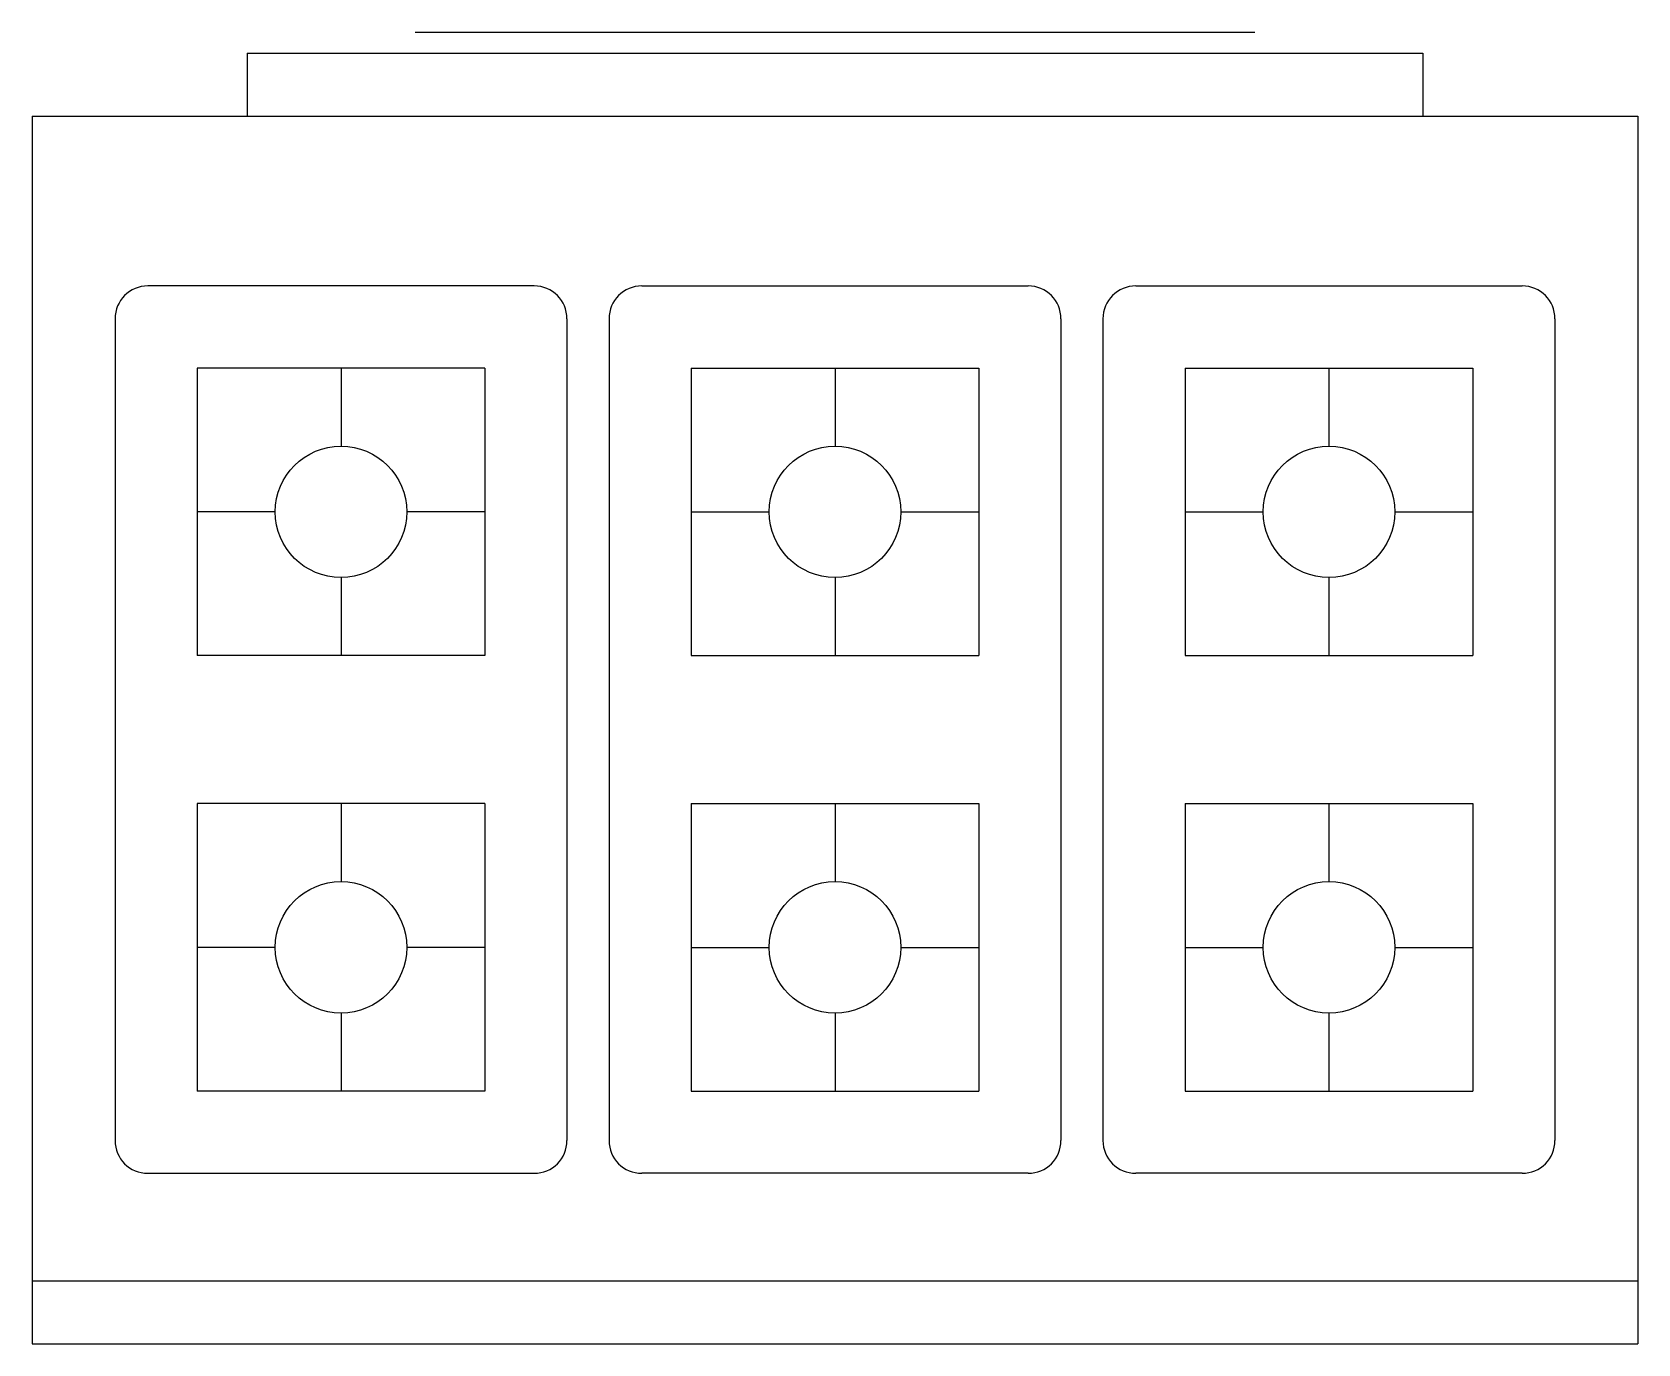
# Model space of a CAD drawing. Extents: x 4356.115 to 4356.88, y 4143.407 to 4144.032.
import ezdxf

# ---------------------------------------------------------------- set-up
doc = ezdxf.new("R2010")
doc.units = 0
doc.layers.get('0').update_dxf_attribs({"linetype": 'CONTINUOUS'})

msp = doc.modelspace()

# ---------------------------------------------------------------- linework, layer by layer
at = {"color": 0}
for p, q in [((4356.2974, 4144.03168), (4356.6974, 4144.03168)), ((4356.2174, 4144.02168), (4356.2174, 4143.99168)), ((4356.2174, 4144.02168), (4356.7774, 4144.02168)), ((4356.7774, 4144.02168), (4356.7774, 4143.99168)), ((4356.1149, 4143.99168), (4356.1149, 4143.40668)), ((4356.1149, 4143.99168), (4356.8799, 4143.99168)), ((4356.8799, 4143.99168), (4356.8799, 4143.40668)), ((4356.35406, 4143.91077), (4356.17006, 4143.91077)), ((4356.4054, 4143.91077), (4356.5894, 4143.91077)), ((4356.64073, 4143.91077), (4356.82474, 4143.91077)), ((4356.1544, 4143.89511), (4356.1544, 4143.50361)), ((4356.36972, 4143.89511), (4356.36972, 4143.50361)), ((4356.38974, 4143.89511), (4356.38974, 4143.50361)), ((4356.60506, 4143.89511), (4356.60506, 4143.50361)), ((4356.62507, 4143.89511), (4356.62507, 4143.50361)), ((4356.8404, 4143.89511), (4356.8404, 4143.50361)), ((4356.33057, 4143.87162), (4356.19355, 4143.87162)), ((4356.19355, 4143.87162), (4356.19355, 4143.73459)), ((4356.26206, 4143.87162), (4356.26206, 4143.83443)), ((4356.33057, 4143.87162), (4356.33057, 4143.73459)), ((4356.42889, 4143.87162), (4356.56591, 4143.87162)), ((4356.42889, 4143.87162), (4356.42889, 4143.73459)), ((4356.4974, 4143.87162), (4356.4974, 4143.83443)), ((4356.56591, 4143.87162), (4356.56591, 4143.73459)), ((4356.66422, 4143.87162), (4356.66422, 4143.73459)), ((4356.66422, 4143.87162), (4356.80125, 4143.87162)), ((4356.73274, 4143.87162), (4356.73274, 4143.83443)), ((4356.80125, 4143.87162), (4356.80125, 4143.73459)), ((4356.23074, 4143.80311), (4356.19355, 4143.80311)), ((4356.33057, 4143.80311), (4356.29338, 4143.80311)), ((4356.42889, 4143.80311), (4356.46608, 4143.80311)), ((4356.52872, 4143.80311), (4356.56591, 4143.80311)), ((4356.66422, 4143.80311), (4356.70142, 4143.80311)), ((4356.76406, 4143.80311), (4356.80125, 4143.80311)), ((4356.26206, 4143.77179), (4356.26206, 4143.73459)), ((4356.4974, 4143.77179), (4356.4974, 4143.73459)), ((4356.73274, 4143.77179), (4356.73274, 4143.73459)), ((4356.33057, 4143.73459), (4356.19355, 4143.73459)), ((4356.42889, 4143.73459), (4356.56591, 4143.73459)), ((4356.66422, 4143.73459), (4356.80125, 4143.73459)), ((4356.19355, 4143.66412), (4356.19355, 4143.5271)), ((4356.33057, 4143.66412), (4356.19355, 4143.66412)), ((4356.26206, 4143.66412), (4356.26206, 4143.62693)), ((4356.33057, 4143.66412), (4356.33057, 4143.5271)), ((4356.42889, 4143.66412), (4356.42889, 4143.5271)), ((4356.42889, 4143.66412), (4356.56591, 4143.66412)), ((4356.4974, 4143.66412), (4356.4974, 4143.62693)), ((4356.56591, 4143.66412), (4356.56591, 4143.5271)), ((4356.66422, 4143.66412), (4356.80125, 4143.66412)), ((4356.66422, 4143.66412), (4356.66422, 4143.5271)), ((4356.73274, 4143.66412), (4356.73274, 4143.62693)), ((4356.80125, 4143.66412), (4356.80125, 4143.5271)), ((4356.23074, 4143.59561), (4356.19355, 4143.59561)), ((4356.33057, 4143.59561), (4356.29338, 4143.59561)), ((4356.42889, 4143.59561), (4356.46608, 4143.59561)), ((4356.52872, 4143.59561), (4356.56591, 4143.59561)), ((4356.66422, 4143.59561), (4356.70142, 4143.59561)), ((4356.76406, 4143.59561), (4356.80125, 4143.59561)), ((4356.26206, 4143.56429), (4356.26206, 4143.5271)), ((4356.4974, 4143.56429), (4356.4974, 4143.5271)), ((4356.73274, 4143.56429), (4356.73274, 4143.5271)), ((4356.33057, 4143.5271), (4356.19355, 4143.5271)), ((4356.42889, 4143.5271), (4356.56591, 4143.5271)), ((4356.66422, 4143.5271), (4356.80125, 4143.5271)), ((4356.17006, 4143.48795), (4356.35406, 4143.48795)), ((4356.5894, 4143.48795), (4356.4054, 4143.48795)), ((4356.82474, 4143.48795), (4356.64073, 4143.48795)), ((4356.1149, 4143.43668), (4356.8799, 4143.43668)), ((4356.1149, 4143.40668), (4356.8799, 4143.40668))]:
    msp.add_line(p, q, dxfattribs=at)
for centre in [(4356.26206, 4143.80311), (4356.4974, 4143.80311), (4356.73274, 4143.80311), (4356.26206, 4143.59561), (4356.4974, 4143.59561), (4356.73274, 4143.59561)]:
    msp.add_circle(centre, 0.03132, dxfattribs=at)
for centre, start, end in [((4356.17006, 4143.89511), 90, 180), ((4356.35406, 4143.89511), 0, 90), ((4356.4054, 4143.89511), 90, 180), ((4356.5894, 4143.89511), 0, 90), ((4356.64073, 4143.89511), 90, 180), ((4356.82474, 4143.89511), 0, 90), ((4356.17006, 4143.50361), 180, 270), ((4356.35406, 4143.50361), 270, 0), ((4356.4054, 4143.50361), 180, 270), ((4356.5894, 4143.50361), 270, 0), ((4356.64073, 4143.50361), 180, 270), ((4356.82474, 4143.50361), 270, 0)]:
    msp.add_arc(centre, 0.01566, start, end, dxfattribs=at)

doc.saveas('drawing.dxf')
